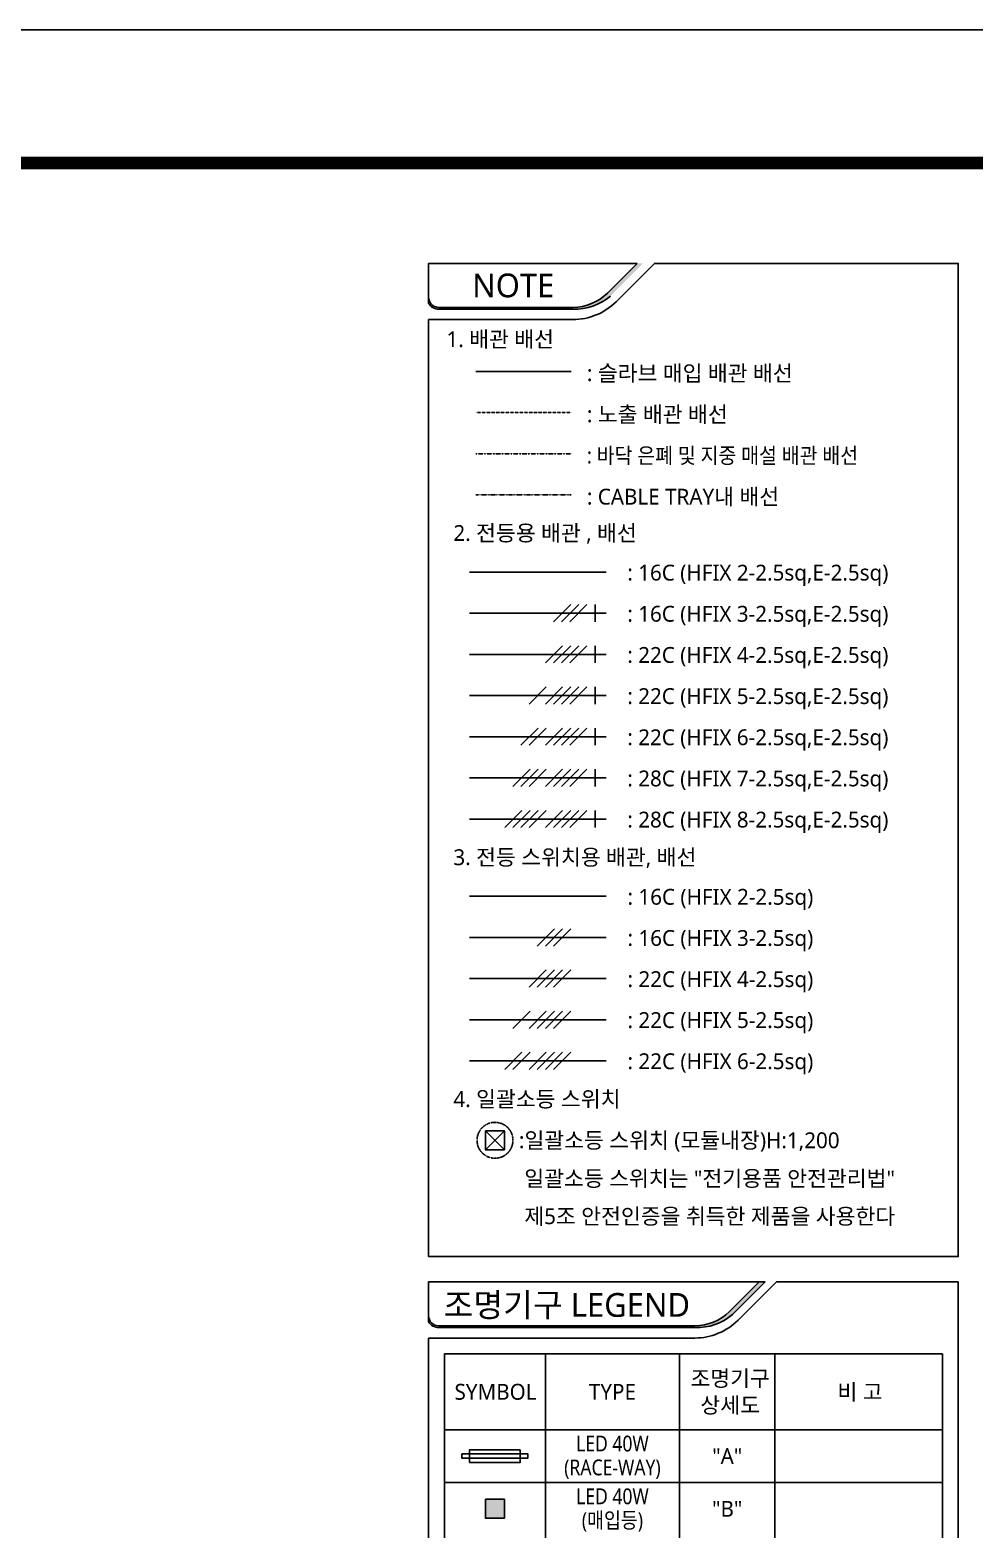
# Model space of a CAD drawing. Header units: millimetres. Extents: x -168200 to 504600, y -244718 to -125918.
# Drawn here: x 115086 to 144898, y -173261 to -125918 of the extents above; entities that cross this region are included whole.
import ezdxf
from ezdxf.enums import TextEntityAlignment as Align

# ---------------------------------------------------------------- set-up
doc = ezdxf.new("R2010")
doc.units = ezdxf.units.MM
doc.set_wipeout_variables(frame=1)
for name, pattern in [('DASHDOT4', [0.6, 0.35, -0.125, 0, -0.125]), ('DIVIDE2', [0.625, 0.25, -0.125, 0, -0.125, 0, -0.125]), ('HIDDEN', [0.375, 0.25, -0.125])]:
    doc.linetypes.add(name, pattern=pattern)
for name, color, linetype in [('arch', 8, 'Continuous'), ('RACEWAY', 6, 'Continuous'), ('S', 4, 'Continuous'), ('sol254', 254, 'Continuous'), ('SYM', 3, 'Continuous'), ('XR-FORM-EE$0$XR-SHEET-SHT', 5, 'Continuous'), ('실명', 9, 'Continuous')]:
    doc.layers.add(name, color=color, linetype=linetype)
doc.styles.add('GHS', font='malgun.ttf')

# ---------------------------------------------------------------- blocks, each defined once
blk = doc.blocks.new('XR-FORM-EE', base_point=(461.0274117319104, 408.442780486535))
at = {"layer": 'XR-FORM-EE$0$XR-SHEET-SHT', "color": 5}
blk.add_lwpolyline([(0, 118800.0000000991), (168200, 118800.0000000991), (168200, 0), (0, 0)], close=True, dxfattribs=at)
at = {"layer": 'XR-FORM-EE$0$XR-SHEET-SHT', "color": 5, "const_width": 400.0000000001896}
blk.add_lwpolyline([(9300, 114600.0000000991), (163900.0000002012, 114600.0000000991), (163900.0000002012, 4200.000000098952), (9300, 4200.000000098952)], close=True, dxfattribs=at)
blk = doc.blocks.new('H2')
blk.add_wipeout([(-2.000000000000057, 2.000000000000057), (1.9999999999999432, 2), (2, -2), (-2, -2)]).dxf.layer = 'SYM'
at = {"layer": 'SYM'}
for p, q in [((-2, 2), (2, -2)), ((2, 2), (-2, -2))]:
    blk.add_line(p, q, dxfattribs=at)
blk.add_lwpolyline([(-2.000000000000057, 2), (-2.000000000000057, -2), (1.999999999999943, -2), (1.999999999999943, 2)], close=True, dxfattribs=at)
blk = doc.blocks.new('zw$29C1')
blk.add_wipeout([(600.000000000002, 149.99999999998317), (600.0000000000015, -150.00000000001683), (-599.9999999999986, -150.000000000015), (-599.9999999999981, 149.999999999985)]).dxf.layer = 'SYM'
at = {"layer": 'SYM'}
blk.add_lwpolyline([(600, 149.9999999999854), (600, -150.0000000000146), (-600, -150.0000000000146), (-600, 149.9999999999854)], close=True, dxfattribs=at)
blk = doc.blocks.new('전등범례')
for points in [[(-16728.333333269904, -2.321030478924513e-09), (1.2005330063402653e-10, -8.003553375601768e-11), (-9.786162991076708e-10, -31363.89842389786), (-16728.33333331754, -31363.898423900173)], [(-16728.333333270755, -32163.89842390005), (-7.330527296289802e-10, -32163.89842389786), (-2.099572157021612e-06, -56837.75055720329), (-16728.33333541622, -56837.750557205625)]]:
    blk.add_wipeout(points).dxf.layer = 'S'
at = {"layer": 'sol254'}
blk.add_hatch(color=256, dxfattribs=at).paths.add_polyline_path([(-14933.56701110594, -39031.67659616149), (-14933.56701110594, -39631.67659616149), (-14333.56701110594, -39631.67659616149), (-14333.56701110594, -39031.67659616149)])
at = {"layer": 'SYM'}
h = blk.add_hatch(color=256, dxfattribs=at)
edge = h.paths.add_edge_path()
edge.add_line((-16728.33333326987, -1068.374693657097), (-16728.33333326987, -1261.231535531406))
edge.add_arc((-16407.97730868572, -1068.374693660371), 373.9274581309701, 211.0482708567608, 270.0000000001189)
edge.add_line((-16407.97730868496, -1442.302151790936), (-12171.18578708085, -1442.302151790936))
edge.add_arc((-12099.68639345653, 269.4093034673278), 1713.204094482084, 267.6081053896069, 310.7177670262394)
edge.add_line((-10982.10603075492, -1029.083053943687), (-9953.022976822365, -2.255546860396862e-09))
edge.add_line((-9953.02297682251, -2.328306436538696e-09), (-10141.05737568229, -2.328306436538696e-09))
edge.add_line((-10141.05737568147, -2.328306436538696e-09), (-11076.12323019811, -935.0658545166516))
edge.add_arc((-12182.11720415892, 186.1310668165243), 1574.898475091786, 270.3910985774213, 314.6089014221394, ccw=False)
edge.add_line((-12171.36709699122, -1388.730718243751), (-16407.97730868473, -1388.730718243751))
edge.add_arc((-16407.97730868572, -1068.374693658479), 320.3560245848159, 180.0000000001388, 270.0000000001388, ccw=False)
blk.add_hatch(color=256, dxfattribs=at).paths.add_polyline_path([(-16728.33333439723, -33232.27301285122, 0.4142135623723521), (-16407.97734117531, -33552.62900607151), (-8318.790348232025, -33552.62900607151, 0.195366743371182), (-7223.546588666037, -33098.96418675978), (-6288.480825695791, -32163.89842379169), (-6100.446445245529, -32163.89842379169), (-7129.529398428051, -33192.98137698243, -0.190351713612041), (-8318.609038338733, -33606.20043437477), (-16407.97734117532, -33606.20043437477, -0.2630528202908272), (-16728.33333439723, -33425.12983584136), (-16728.33333439723, -33232.2730128504)])
at = {"layer": 'S', "linetype": 'Continuous'}
for p, q in [((-12229.50039870769, -3407.53601340075), (-15236.09647801239, -3407.53601340075)), ((-11124.50025851745, -9746.270466533388), (-15437.76437579968, -9746.270466533388)), ((-11124.50025851931, -11046.27058730264), (-15437.76437579968, -11046.27058730264)), ((-11124.50025851931, -12346.2707080719), (-15437.76437579968, -12346.2707080719)), ((-11124.50025851931, -13646.27082884115), (-15437.76437579968, -13646.27082884115)), ((-11124.50025851931, -14946.27094961041), (-15437.76437579968, -14946.27094961041)), ((-11124.50025851931, -16246.27107037966), (-15437.76437579968, -16246.27107037966)), ((-11124.50025851931, -17546.27119114892), (-15437.76437579968, -17546.27119114892)), ((-11124.50025851931, -19985.00528197372), (-15437.76437579968, -19985.00528197372)), ((-11124.50025852124, -21285.00540274297), (-15437.76437579968, -21285.00540274297)), ((-11124.50025852048, -22585.00552351223), (-15437.76437579968, -22585.00552351223)), ((-11124.50025852048, -23885.00564428148), (-15437.76437579968, -23885.00564428148)), ((-11124.50025852048, -25185.00576505074), (-15437.76437579968, -25185.00576505074))]:
    blk.add_line(p, q, dxfattribs=at)
at = {"layer": 'S', "linetype": 'HIDDEN'}
blk.add_line((-12229.50039870956, -4707.536134170005), (-15236.09647801431, -4707.536134170005), dxfattribs=at)
at = {"layer": 'S', "linetype": 'DASHDOT4'}
blk.add_line((-12229.50039870886, -6007.536254939259), (-15236.09647801355, -6007.536254939259), dxfattribs=at)
at = {"layer": 'S', "linetype": 'DIVIDE2'}
blk.add_line((-12229.50039870886, -7307.536375708514), (-15236.09647801355, -7307.536375708514), dxfattribs=at)
at = {"layer": 'S', "color": 1, "linetype": 'HIDDEN'}
blk.add_circle((-14630.54772045574, -27692.50859654829), 567.1923661369035, dxfattribs=at)
at = {"layer": 'SYM'}
for p, q in [((-9595.574950950977, -2.328306436538696e-09), (0, 0)), ((-12240.45450029528, -10774.44150894175), (-12784.11265701725, -11318.09966566347)), ((-11984.1715874598, -10774.44150894175), (-12527.82974416949, -11318.09966566347)), ((-11727.88867462403, -10774.44150894175), (-12271.54683133442, -11318.09966566347)), ((-11471.60576178937, -10774.44150894175), (-11471.60576178937, -11318.09966566347)), ((-12496.73741312989, -12074.441629711), (-13040.39556985191, -12618.09978643229)), ((-12240.45450029528, -12074.441629711), (-12784.11265701725, -12618.09978643229)), ((-11984.1715874598, -12074.441629711), (-12527.82974416949, -12618.09978643229)), ((-11727.88867462403, -12074.441629711), (-12271.54683133442, -12618.09978643229)), ((-11471.60576178937, -12074.441629711), (-11471.60576178937, -12618.09978643272)), ((-13009.30323880311, -13374.44175048025), (-13552.96139552398, -13918.09990720154)), ((-12496.73741313186, -13374.44175048025), (-13040.39556985267, -13918.09990720154)), ((-12240.45450029644, -13374.44175048025), (-12784.11265701725, -13918.09990720154)), ((-11984.17158746062, -13374.44175048025), (-12527.82974417019, -13918.09990720154)), ((-11727.88867462479, -13374.44175048025), (-12271.54683133558, -13918.09990720154)), ((-11471.60576178937, -13374.44175048025), (-11471.60576179094, -13918.09990720154)), ((-13265.58615163859, -14674.44187124951), (-13809.2443083594, -15218.1000279708)), ((-13009.30323880311, -14674.44187124951), (-13552.96139552398, -15218.1000279708)), ((-12496.73741313186, -14674.44187124951), (-13040.39556985267, -15218.1000279708)), ((-12240.45450029644, -14674.44187124951), (-12784.11265701725, -15218.1000279708)), ((-11984.17158746062, -14674.44187124951), (-12527.82974417019, -15218.1000279708)), ((-11727.88867462479, -14674.44187124951), (-12271.54683133558, -15218.1000279708)), ((-11471.60576178937, -14674.44187124951), (-11471.60576179094, -15218.1000279708)), ((-13521.86906447436, -15974.44199201876), (-14065.52722119517, -16518.10014874005)), ((-13265.58615163894, -15974.44199201876), (-13809.24430835975, -16518.10014874005)), ((-13009.30323880311, -15974.44199201876), (-13552.96139552398, -16518.10014874005)), ((-12496.73741313186, -15974.44199201876), (-13040.39556985267, -16518.10014874005)), ((-12240.45450029644, -15974.44199201876), (-12784.11265701725, -16518.10014874005)), ((-11984.17158746062, -15974.44199201876), (-12527.82974417019, -16518.10014874005)), ((-11727.88867462479, -15974.44199201876), (-12271.54683133558, -16518.10014874005)), ((-11471.60576178937, -15974.44199201876), (-11471.60576179094, -16518.10014874005)), ((-13778.15197731019, -17274.44211278802), (-14321.81013403105, -17818.1002695093)), ((-13521.86906447477, -17274.44211278802), (-14065.52722119557, -17818.1002695093)), ((-13265.58615163894, -17274.44211278802), (-13809.24430834857, -17818.1002695093)), ((-13009.30323880311, -17274.44211278802), (-13552.96139552398, -17818.1002695093)), ((-12496.73741313186, -17274.44211278802), (-13040.39556985267, -17818.1002695093)), ((-12240.45450029644, -17274.44211278802), (-12784.11265701725, -17818.1002695093)), ((-11984.17158746062, -17274.44211278802), (-12527.82974417019, -17818.1002695093)), ((-11727.88867462479, -17274.44211278802), (-12271.54683133558, -17818.1002695093)), ((-11471.60576178937, -17274.44211278802), (-11471.60576179094, -17818.1002695093)), ((-12753.02032583772, -21013.17632438208), (-13296.67848256056, -21556.83448110329)), ((-12496.73741300229, -21013.17632438208), (-13040.39556971268, -21556.83448110329)), ((-12240.45450016722, -21013.17632438208), (-12784.11265687679, -21556.83448110329)), ((-13009.30323867238, -22313.17644515133), (-13552.96139539435, -22856.83460187254)), ((-12753.02032583772, -22313.17644515133), (-13296.67848256056, -22856.83460187254)), ((-12496.73741300229, -22313.17644515133), (-13040.39556971268, -22856.83460187254)), ((-12240.45450016722, -22313.17644515133), (-12784.11265687679, -22856.83460187254)), ((-13521.86906447046, -23613.17656592058), (-14065.52722119133, -24156.83472264231)), ((-13009.30323879927, -23613.17656592058), (-13552.96139552089, -24156.83472264231)), ((-12753.02032596339, -23613.17656592058), (-13296.67848268547, -24156.83472264231)), ((-12496.73741312802, -23613.17656592058), (-13040.39556983754, -24156.83472264231)), ((-12240.45450029289, -23613.17656592058), (-12784.11265700293, -24156.83472264231)), ((-13778.15197730629, -24913.17668668984), (-14321.81013402715, -25456.83484341156)), ((-13521.86906447046, -24913.17668668984), (-14065.52722119133, -25456.83484341156)), ((-13009.30323879927, -24913.17668668984), (-13552.96139552089, -25456.83484341156)), ((-12753.02032596339, -24913.17668668984), (-13296.67848268547, -25456.83484341156)), ((-12496.73741312802, -24913.17668668984), (-13040.39556983754, -25456.83484341156)), ((-12240.45450029289, -24913.17668668984), (-12784.11265700293, -25456.83484341156)), ((-6951.685336729162, -33372.58530614512), (-5742.998454369837, -32163.89842379169)), ((-5742.998454369837, -32163.89842379169), (-9.313225746154785e-10, -32163.89842389784)), ((-5742.998454369837, -32163.89842379169), (-9.313225746154785e-10, -32163.89842389784)), ((-9.313225746154785e-10, -32163.89842389784), (-2.146380211343057e-06, -55665.0098470832)), ((-16728.33333654414, -55665.00984697705), (-16728.33333439723, -33938.34328985133)), ((-16728.33333439723, -33938.34328985133), (-8317.545934027643, -33938.34328985133))]:
    blk.add_line(p, q, dxfattribs=at)
at = {"layer": 'SYM', "color": 6}
for p, q in [((-16228.33333904357, -55165.00985012426), (-16228.33333689184, -34438.34328734396)), ((-16228.33333689184, -34438.34328734396), (-499.999996784667, -34438.34328746037)), ((-13039.00007206254, -34438.34328734396), (-13039.00007421864, -55165.00985012426)), ((-8804.227329992631, -34438.34328740071), (-8804.227332336452, -53498.34319185976)), ((-5788.891941743554, -34438.34328746037), (-5788.891944176297, -55165.0098502009)), ((-499.9999989366934, -55165.00985024068), (-499.999996784667, -34438.34328746037)), ((-16228.33333689184, -36831.67660867839), (-499.999996784667, -36831.67660879481)), ((-16228.33333686303, -36831.67660867839), (-499.9999967558542, -36831.67660879481)), ((-16228.33333686303, -36831.67660867839), (-499.9999967558542, -36831.67660879481)), ((-16228.33333686931, -38498.34326699267), (-499.9999967620824, -38498.34326710814))]:
    blk.add_line(p, q, dxfattribs=at)
at = {"layer": 'SYM'}
blk.add_lwpolyline([(-10804.26195164537, -1208.687000690479), (-9595.574950950977, -2.328306436538696e-09), (0, 0), (-4.854518920183182e-08, -31363.89842389784), (-16728.3333333176, -31363.89842390017), (-16728.33333326987, -1774.445039786733), (-12170.12268266454, -1774.445039786733, 0.1957343730621875)], format="xyb", close=True, dxfattribs=at)
for points in [[(-10141.05737568147, -2.328306436538696e-09), (-16728.33333326987, -2.328306436538696e-09), (-16728.33333326987, -1068.374693659425, 0.4142135623730951), (-16407.97730868496, -1388.730718243751), (-12171.36709699122, -1388.730718243751, 0.1953667433711826), (-11076.123230197, -935.0658545166516), (-10141.05737568147, -2.328306436538696e-09)], [(-16728.33333326987, -1068.374693657097), (-16728.33333326987, -1261.231535531406, 0.2630528202908523), (-16407.97730868496, -1442.302151790936), (-12171.18578707997, -1442.302151790936, 0.1903517136120405), (-10982.10603075492, -1029.083053943687)], [(-16728.33333439723, -33232.27301285122, 0.4142135623730951), (-16407.97734117531, -33552.62900607151), (-8318.790348232025, -33552.62900607151, 0.1953667433711826), (-7223.546588666097, -33098.96418675984), (-6288.480825695791, -32163.89842379169)], [(-6288.480825695791, -32163.89842379169), (-16728.33333346038, -32163.89842393139), (-16728.33333346038, -33232.27301299092, 0.4142135623730951), (-16407.97734023846, -33552.62900621121), (-8318.790348232025, -33552.62900607151, 0.1953667433711826), (-7223.546588666097, -33098.96418675984), (-6288.480825695791, -32163.89842379169)], [(-16728.33333439723, -33232.27301284838), (-16728.33333439723, -33425.12983584136, 0.2630528202908523), (-16407.97734117531, -33606.20043437477), (-8318.609038338647, -33606.20043437477, 0.1903517136120405), (-7129.529398428043, -33192.98137698242)]]:
    blk.add_lwpolyline(points, format="xyb", dxfattribs=at)
blk.add_lwpolyline([(-7129.529398428043, -33192.98137698242), (-6100.446445245529, -32163.89842379169), (-6288.480825695791, -32163.89842379169)], dxfattribs=at)
at = {"layer": 'SYM', "lineweight": -2}
blk.add_lwpolyline([(-14933.56701110594, -39031.67659616149), (-14333.56701110594, -39031.67659616149), (-14333.56701110594, -39631.67659616149), (-14933.56701110594, -39631.67659616149)], close=True, dxfattribs=at)
at = {"layer": 'SYM'}
blk.add_arc((-8329.540454348782, -31977.76737519744), 1960.612604682932, 270.3505229056818, 314.6494770659111, dxfattribs=at)
at = {"layer": 'SYM', "xscale": 1.333333333333333, "yscale": 1.333333333333333, "zscale": 1.333333333333333}
blk.add_blockref('zw$29C1', (-14633.87354795681, -37665.00993784777), dxfattribs=at)
at = {"layer": 'SYM', "style": 'GHS'}
for s, height, p in [('NOTE', 750.0000696652933, (-14054.1820734255, -694.3653591236944)), ('조명기구', 499.9999974918827, (-7203.701968645386, -35213.40283013553)), ('상세도', 499.9999974918827, (-7203.701968645386, -36056.61706606283))]:
    blk.add_text(s, height=height, dxfattribs=at).set_placement(p, align=Align.MIDDLE_CENTER)
for s, height, p in [('1. 배관 배선', 500.0000464342519, (-16162.2948234111, -2641.667144561361)), (': 슬라브 매입 배관 배선', 500.0000464342519, (-11728.33452230197, -3715.463142373046)), (': 노출 배관 배선', 500.0000464342519, (-11728.33452230395, -5015.463263142301)), (': CABLE TRAY내 배선', 500.0000464342519, (-11728.33452230395, -7615.463504680811)), ('2. 전등용 배관 , 배선', 500.0000464342519, (-15944.19239468646, -8763.305985184488)), (': 16C (HFIX 2-2.5sq,E-2.5sq)', 500.0000464342519, (-10451.64181864401, -10014.30320863255)), (': 16C (HFIX 3-2.5sq,E-2.5sq)', 500.0000464342519, (-10451.64181864401, -11314.30332940181)), (': 22C (HFIX 4-2.5sq,E-2.5sq)', 500.0000464342519, (-10451.64181864401, -12614.30345017056)), (': 22C (HFIX 5-2.5sq,E-2.5sq)', 500.0000464342519, (-10451.64181864285, -13914.30357093981)), (': 22C (HFIX 6-2.5sq,E-2.5sq)', 500.0000464342519, (-10451.64181864285, -15214.30369170906)), (': 28C (HFIX 7-2.5sq,E-2.5sq)', 500.0000464342519, (-10451.64181864285, -16514.30381247832)), (': 28C (HFIX 8-2.5sq,E-2.5sq)', 500.0000464342519, (-10451.64181864285, -17814.30393324757)), ('3. 전등 스위치용 배관, 배선', 500.0000464342519, (-15944.19239468762, -19002.04080062489)), (': 16C (HFIX 2-2.5sq)', 500.0000464342519, (-10445.31049103104, -20253.03802407332)), (': 16C (HFIX 3-2.5sq)', 500.0000464342519, (-10445.31049103104, -21553.03814484207)), (': 22C (HFIX 4-2.5sq)', 500.0000464342519, (-10445.31049103104, -22853.03826561132)), (': 22C (HFIX 5-2.5sq)', 500.0000464342519, (-10445.31049103104, -24145.99167518863)), (': 22C (HFIX 6-2.5sq)', 500.0000464342519, (-10445.31049103104, -25445.99179595789)), ('4. 일괄소등 스위치 ', 500.0000464573531, (-15944.19239468762, -26640.77537452671)), (':일괄소등 스위치 (모듈내장)H:1,200', 500.0000464573531, (-13875.18039616331, -27941.98290115179)), (' 일괄소등 스위치는 "전기용품 안전관리법"', 500.0000464573531, (-13875.1803961632, -29147.67226007112)), (' 제5조 안전인증을 취득한 제품을 사용한다', 500.0000464573531, (-13875.1803961632, -30341.26687579868))]:
    blk.add_text(s, height=height, dxfattribs=at).set_placement(p)
at = {"layer": 'SYM', "style": 'GHS', "width": 0.9}
blk.add_text(': 바닥 은폐 및 지중 매설 배관 배선', height=500.0000464342519, dxfattribs=at).set_placement((-11728.33452230395, -6315.463383911556))
at = {"layer": 'SYM', "style": 'GHS'}
for s, height, p in [('조명기구 LEGEND', 750.0000900085599, (-12363.29318976676, -32885.04942912376)), ('SYMBOL', 499.9999974918827, (-14613.66670206428, -35635.00994802278)), ('TYPE', 499.9999974918827, (-10921.61370101507, -35635.00994805167)), ('비 고', 499.9999974918827, (-3101.310567540117, -35635.00994810849)), ('"A"', 499.9999974918827, (-7296.55963571748, -37665.00993790331)), ('"B"', 499.9999974918827, (-7296.559635727084, -39331.67659621569))]:
    blk.add_text(s, height=height, dxfattribs=at).set_placement(p, align=Align.MIDDLE)
at = {"layer": '실명', "color": 3, "style": 'GHS', "width": 0.85}
for s, p in [('LED 40W', (-10921.61370101816, -37270.87197201276)), ('(RACE-WAY)', (-10921.61370101816, -38023.9578597153)), ('LED 40W', (-10921.61370102421, -38937.53863032609)), ('(매입등)', (-10921.61370102421, -39690.62451802864))]:
    blk.add_text(s, height=499.9999974918827, dxfattribs=at).set_placement(p, align=Align.MIDDLE_CENTER)
at = {"layer": 'RACEWAY'}
blk.add_lwpolyline([(-15678.02538993838, -37598.34327118114), (-13589.72170597513, -37598.34327118114), (-13589.72170597513, -37731.67660451447), (-15678.02538993838, -37731.67660451447)], close=True, dxfattribs=at)
at = {"layer": 'S', "xscale": 150.000013934914, "yscale": 150.000013934914, "zscale": 150.000013934914}
blk.add_blockref('H2', (-14630.54772045574, -27692.50859654829), dxfattribs=at)

msp = doc.modelspace()

# ---------------------------------------------------------------- block references
at = {"layer": 'arch'}
msp.add_blockref('XR-FORM-EE', (461.0274117319095, -244309.2813524154), dxfattribs=at)

# ---------------------------------------------------------------- next in the draw order: block references
at = {"layer": 'S'}
msp.add_blockref('전등범례', (144401.4447770365, -133291.2611144721), dxfattribs=at)

doc.saveas('drawing.dxf')
